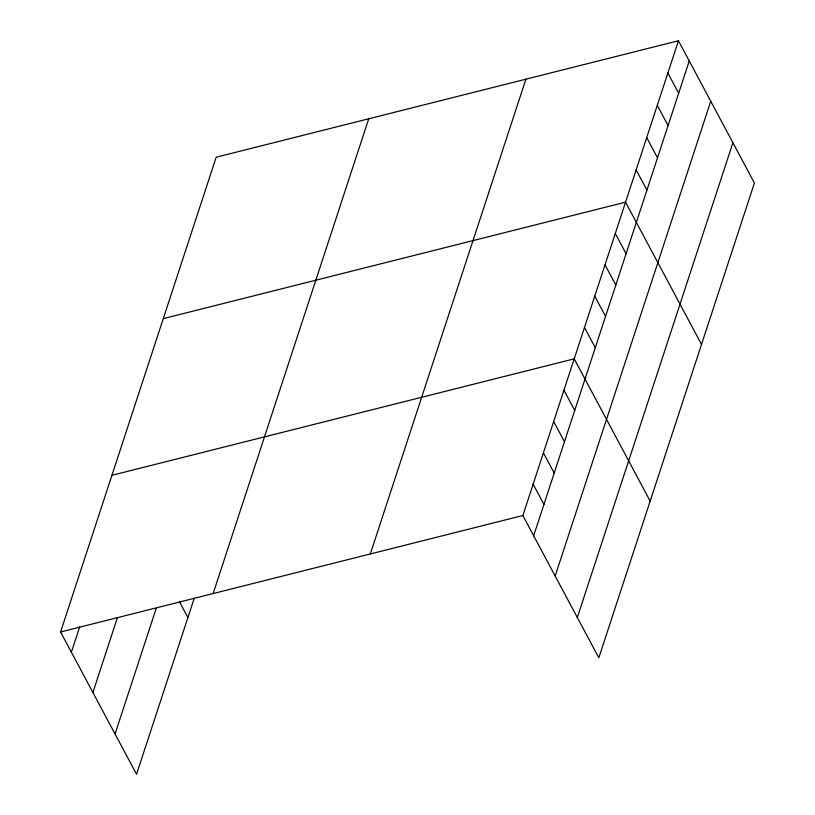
<?xml version="1.0" encoding="UTF-8"?>
<svg xmlns="http://www.w3.org/2000/svg" width="815" height="815" viewBox="0 0 815 815"><rect width="100%" height="100%" fill="white"/><g stroke="black" fill="none" stroke-linecap="round" stroke-linejoin="round"><path stroke-width="1.22" d="M194.214 598.292L136.553 774.25L60.585 631.982L216.179 157.214L678.447 40.75L754.415 183.018L598.821 657.786L522.863 515.528L678.447 40.75M71.384 652.214L79.687 626.908M92.89 692.485L117.38 617.76M115.047 733.979L156.123 608.642M213.143 593.554L368.726 118.776M370.316 553.956L525.899 79.187M533.662 535.75L689.245 60.972M555.168 576.022L710.751 101.254M577.326 617.515L732.909 142.737M163.275 318.634L625.553 202.171L701.511 344.439M111.93 475.308L574.208 358.845L650.166 501.113M60.585 631.982L522.863 515.528M667.872 73.034L678.671 93.256M657.287 105.318L668.086 125.541M646.713 137.603L657.511 157.835M636.128 169.887L646.927 190.119M615.284 233.508L626.083 253.73M605.015 264.844L615.814 285.067M594.746 296.181L605.545 316.403M584.477 327.518L595.276 347.74M563.939 390.181L574.738 410.414M553.67 421.518L564.469 441.74M543.401 452.855L554.2 473.077M533.132 484.192L543.931 504.414M179.534 601.918L187.898 617.576"/></g></svg>
